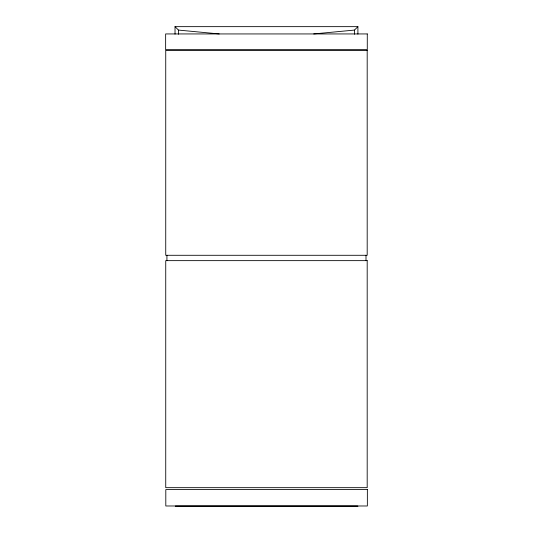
<?xml version="1.0" encoding="UTF-8"?>
<svg xmlns="http://www.w3.org/2000/svg" width="533" height="533" viewBox="0 0 533 533"><rect width="100%" height="100%" fill="white"/><g stroke="black" fill="none" stroke-linecap="round" stroke-linejoin="round"><path stroke-width="0.8" d="M313.704 33.939L354.472 30.081L357.903 26.65L357.903 34.139M175.024 34.139L175.024 26.65L357.903 26.65M175.324 506.103L357.816 506.103M175.324 506.35L357.816 506.35M175.024 26.65L178.455 30.081L219.223 33.939M365.998 255.287L365.998 260.644M354.472 30.081L354.472 34.239M178.455 30.081L178.455 34.239M166.929 255.287L166.929 260.644M367.277 33.939L165.643 33.939L165.643 49.709L367.277 49.709L367.277 33.939M367.19 50.335L165.736 50.335L165.736 255.287L367.19 255.287L367.19 50.335M367.19 260.644L165.736 260.644L165.736 487.668L367.19 487.668L367.19 260.644M367.357 489.587L165.803 489.587L165.803 505.984L367.357 505.984L367.357 489.587"/></g></svg>
